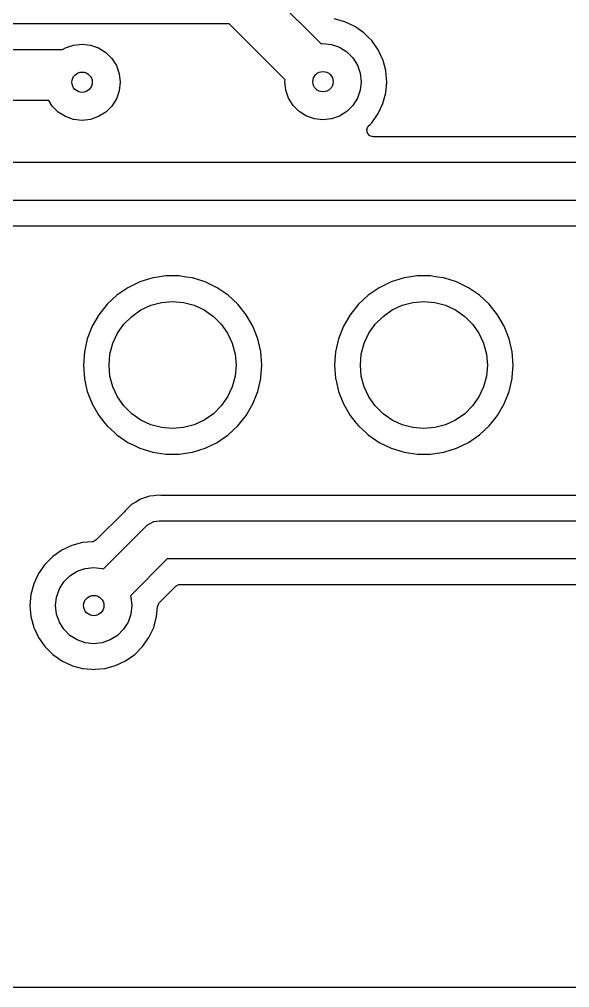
# Model space of a CAD drawing. Extents: x 4.71 to 7.86, y -5.32 to -1.9.
# Drawn here: x 5.106 to 5.532, y -5.316 to -4.566 of the extents above; entities that cross this region are included whole.
import ezdxf

# ---------------------------------------------------------------- set-up
doc = ezdxf.new("R2010")
doc.units = 0
doc.header["$MEASUREMENT"] = 0
doc.layers.add('BLACK', color=7, linetype='CONTINUOUS')

msp = doc.modelspace()

# ---------------------------------------------------------------- linework, layer by layer
at = {"layer": 'BLACK', "linetype": 'CONTINUOUS'}
for p, q in [((5.29023, -4.53596), (5.33936, -4.58509)), ((5.26815, -4.56956), (4.99324, -4.56956)), ((5.31152, -4.61293), (5.26815, -4.56956)), ((5.35778, -4.568), (5.34946, -4.56577)), ((5.36168, -4.56982), (5.35778, -4.568)), ((5.35778, -4.568), (5.35778, -4.568)), ((5.35778, -4.568), (5.35778, -4.568)), ((5.36559, -4.57164), (5.36168, -4.56982)), ((5.3664, -4.57221), (5.36559, -4.57164)), ((5.37264, -4.57659), (5.3664, -4.57221)), ((5.37596, -4.57991), (5.37264, -4.57659)), ((5.14145, -4.58823), (5.14769, -4.58605)), ((5.14769, -4.58605), (5.15426, -4.58531)), ((5.15426, -4.58531), (5.16083, -4.58605)), ((5.16083, -4.58605), (5.16707, -4.58823)), ((5.33936, -4.58509), (5.34088, -4.58492)), ((5.34088, -4.58492), (5.34745, -4.58566)), ((5.34745, -4.58566), (5.35369, -4.58784)), ((5.37873, -4.58268), (5.37596, -4.57991)), ((5.38367, -4.58973), (5.37873, -4.58268)), ((4.96275, -4.58964), (5.13921, -4.58964)), ((5.13921, -4.58964), (5.14145, -4.58823)), ((5.16707, -4.58823), (5.17267, -4.59175)), ((5.17267, -4.59175), (5.17735, -4.59643)), ((5.35369, -4.58784), (5.35929, -4.59136)), ((5.35929, -4.59136), (5.36396, -4.59603)), ((5.38732, -4.59754), (5.38367, -4.58973)), ((5.38367, -4.58973), (5.38367, -4.58973)), ((5.38367, -4.58973), (5.38367, -4.58973)), ((5.17735, -4.59643), (5.18086, -4.60203)), ((5.36396, -4.59603), (5.36748, -4.60163)), ((5.38742, -4.59793), (5.38732, -4.59754)), ((5.38732, -4.59754), (5.38732, -4.59754)), ((5.38732, -4.59754), (5.38732, -4.59754)), ((5.38954, -4.60586), (5.38742, -4.59793)), ((5.18086, -4.60203), (5.18305, -4.60827)), ((5.18305, -4.60827), (5.18379, -4.61484)), ((5.36748, -4.60163), (5.36966, -4.60787)), ((5.36966, -4.60787), (5.3704, -4.61444)), ((5.39008, -4.61193), (5.38954, -4.60586)), ((5.18379, -4.61484), (5.18305, -4.62141)), ((5.31135, -4.61444), (5.31152, -4.61293)), ((5.31209, -4.62101), (5.31135, -4.61444)), ((5.3704, -4.61444), (5.36966, -4.62101)), ((5.38954, -4.62303), (5.39026, -4.61484)), ((5.3903, -4.61444), (5.39008, -4.61193)), ((5.39026, -4.61484), (5.3903, -4.61444)), ((5.3903, -4.61444), (5.3903, -4.61444)), ((5.18305, -4.62141), (5.18086, -4.62765)), ((5.31427, -4.62725), (5.31209, -4.62101)), ((5.36966, -4.62101), (5.36748, -4.62725)), ((5.38732, -4.63135), (5.38954, -4.62303)), ((5.12851, -4.62901), (4.9546, -4.62901)), ((5.13118, -4.63325), (5.12851, -4.62901)), ((5.18086, -4.62765), (5.17735, -4.63325)), ((5.31779, -4.63285), (5.31427, -4.62725)), ((5.36748, -4.62725), (5.36396, -4.63285)), ((5.13585, -4.63792), (5.13118, -4.63325)), ((5.14145, -4.64144), (5.13585, -4.63792)), ((5.17267, -4.63792), (5.16707, -4.64144)), ((5.17735, -4.63325), (5.17267, -4.63792)), ((5.32247, -4.63753), (5.31779, -4.63285)), ((5.32806, -4.64105), (5.32247, -4.63753)), ((5.35929, -4.63753), (5.35369, -4.64105)), ((5.36396, -4.63285), (5.35929, -4.63753)), ((5.38367, -4.63915), (5.38732, -4.63135)), ((5.14769, -4.64362), (5.14145, -4.64144)), ((5.15426, -4.64436), (5.14769, -4.64362)), ((5.16083, -4.64362), (5.15426, -4.64436)), ((5.16707, -4.64144), (5.16083, -4.64362)), ((5.3343, -4.64323), (5.32806, -4.64105)), ((5.34088, -4.64397), (5.3343, -4.64323)), ((5.34745, -4.64323), (5.34088, -4.64397)), ((5.35369, -4.64105), (5.34745, -4.64323)), ((5.37733, -4.64762), (5.37873, -4.64621)), ((5.37873, -4.64621), (5.38367, -4.63915)), ((5.37485, -4.65147), (5.37599, -4.64897)), ((5.37524, -4.65419), (5.37485, -4.65147)), ((5.37599, -4.64897), (5.37623, -4.64871)), ((5.37623, -4.64871), (5.37733, -4.64762)), ((5.37704, -4.65627), (5.37524, -4.65419)), ((5.37968, -4.65705), (5.37704, -4.65627)), ((5.74014, -4.65705), (5.37968, -4.65705)), ((4.95128, -4.67675), (5.74388, -4.67675)), ((5.73776, -4.70628), (4.94516, -4.70628)), ((4.9489, -4.72599), (5.72758, -4.72599)), ((5.21281, -4.76578), (5.20896, -4.76636)), ((5.21917, -4.76482), (5.21281, -4.76578)), ((5.21918, -4.76482), (5.21917, -4.76482)), ((5.2295, -4.76482), (5.21918, -4.76482)), ((5.23481, -4.76562), (5.2295, -4.76482)), ((5.2295, -4.76482), (5.2295, -4.76482)), ((5.23972, -4.76636), (5.23481, -4.76562)), ((5.4075, -4.76578), (5.40365, -4.76636)), ((5.41386, -4.76482), (5.4075, -4.76578)), ((5.42419, -4.76482), (5.41386, -4.76482)), ((5.41386, -4.76482), (5.41386, -4.76482)), ((5.42949, -4.76562), (5.42419, -4.76482)), ((5.42419, -4.76482), (5.42419, -4.76482)), ((5.4344, -4.76636), (5.42949, -4.76562)), ((5.19909, -4.7694), (5.18978, -4.77388)), ((5.20896, -4.76636), (5.19909, -4.7694)), ((5.20896, -4.76636), (5.20896, -4.76636)), ((5.20896, -4.76636), (5.20896, -4.76636)), ((5.20896, -4.76636), (5.20896, -4.76636)), ((5.24959, -4.7694), (5.23972, -4.76636)), ((5.23972, -4.76636), (5.23972, -4.76636)), ((5.23972, -4.76636), (5.23972, -4.76636)), ((5.25889, -4.77388), (5.24959, -4.7694)), ((5.24959, -4.7694), (5.24959, -4.7694)), ((5.39378, -4.7694), (5.38447, -4.77388)), ((5.40365, -4.76636), (5.39378, -4.7694)), ((5.40365, -4.76636), (5.40365, -4.76636)), ((5.40365, -4.76636), (5.40365, -4.76636)), ((5.40365, -4.76636), (5.40365, -4.76636)), ((5.44427, -4.7694), (5.4344, -4.76636)), ((5.4344, -4.76636), (5.4344, -4.76636)), ((5.4344, -4.76636), (5.4344, -4.76636)), ((5.45358, -4.77388), (5.44427, -4.7694)), ((5.44427, -4.7694), (5.44427, -4.7694)), ((5.18125, -4.7797), (5.17368, -4.78673)), ((5.18978, -4.77388), (5.18125, -4.7797)), ((5.18978, -4.77388), (5.18978, -4.77388)), ((5.26586, -4.77863), (5.25889, -4.77388)), ((5.25889, -4.77388), (5.25889, -4.77388)), ((5.25889, -4.77388), (5.25889, -4.77388)), ((5.25889, -4.77388), (5.25889, -4.77388)), ((5.26743, -4.7797), (5.26586, -4.77863)), ((5.275, -4.78673), (5.26743, -4.7797)), ((5.37593, -4.7797), (5.36836, -4.78673)), ((5.38447, -4.77388), (5.37593, -4.7797)), ((5.38447, -4.77388), (5.38447, -4.77388)), ((5.46054, -4.77863), (5.45358, -4.77388)), ((5.45358, -4.77388), (5.45358, -4.77388)), ((5.45358, -4.77388), (5.45358, -4.77388)), ((5.45358, -4.77388), (5.45358, -4.77388)), ((5.46211, -4.7797), (5.46054, -4.77863)), ((5.46969, -4.78673), (5.46211, -4.7797)), ((5.17368, -4.78673), (5.16724, -4.7948)), ((5.19973, -4.79112), (5.20751, -4.78749)), ((5.20751, -4.78749), (5.21579, -4.78527)), ((5.21579, -4.78527), (5.22434, -4.78452)), ((5.22434, -4.78452), (5.23289, -4.78527)), ((5.23289, -4.78527), (5.24117, -4.78749)), ((5.24117, -4.78749), (5.24895, -4.79112)), ((5.28144, -4.7948), (5.275, -4.78673)), ((5.275, -4.78673), (5.275, -4.78673)), ((5.275, -4.78673), (5.275, -4.78673)), ((5.36836, -4.78673), (5.36192, -4.7948)), ((5.39442, -4.79112), (5.40219, -4.78749)), ((5.40219, -4.78749), (5.41048, -4.78527)), ((5.41048, -4.78527), (5.41902, -4.78452)), ((5.41902, -4.78452), (5.42757, -4.78527)), ((5.42757, -4.78527), (5.43586, -4.78749)), ((5.43586, -4.78749), (5.44363, -4.79112)), ((5.47613, -4.7948), (5.46969, -4.78673)), ((5.46969, -4.78673), (5.46969, -4.78673)), ((5.46969, -4.78673), (5.46969, -4.78673)), ((5.16724, -4.7948), (5.16207, -4.80375)), ((5.18664, -4.8021), (5.19271, -4.79604)), ((5.19271, -4.79604), (5.19973, -4.79112)), ((5.24895, -4.79112), (5.25597, -4.79604)), ((5.25597, -4.79604), (5.26204, -4.8021)), ((5.28661, -4.80375), (5.28144, -4.7948)), ((5.36192, -4.7948), (5.35676, -4.80375)), ((5.38133, -4.8021), (5.38739, -4.79604)), ((5.38739, -4.79604), (5.39442, -4.79112)), ((5.44363, -4.79112), (5.45066, -4.79604)), ((5.45066, -4.79604), (5.45672, -4.8021)), ((5.48129, -4.80375), (5.47613, -4.7948)), ((5.18172, -4.80913), (5.18664, -4.8021)), ((5.26204, -4.8021), (5.26696, -4.80913)), ((5.37641, -4.80913), (5.38133, -4.8021)), ((5.45672, -4.8021), (5.46164, -4.80913)), ((5.16207, -4.80375), (5.1583, -4.81336)), ((5.17809, -4.8169), (5.18172, -4.80913)), ((5.26696, -4.80913), (5.27058, -4.8169)), ((5.29038, -4.81336), (5.28661, -4.80375)), ((5.35676, -4.80375), (5.35298, -4.81336)), ((5.37278, -4.8169), (5.37641, -4.80913)), ((5.46164, -4.80913), (5.46527, -4.8169)), ((5.48506, -4.81336), (5.48129, -4.80375)), ((5.1583, -4.81336), (5.156, -4.82343)), ((5.1583, -4.81336), (5.1583, -4.81336)), ((5.17587, -4.82519), (5.17809, -4.8169)), ((5.27058, -4.8169), (5.2728, -4.82519)), ((5.29268, -4.82343), (5.29038, -4.81336)), ((5.35298, -4.81336), (5.35069, -4.82343)), ((5.35298, -4.81336), (5.35298, -4.81336)), ((5.37056, -4.82519), (5.37278, -4.8169)), ((5.46527, -4.8169), (5.46749, -4.82519)), ((5.48736, -4.82343), (5.48506, -4.81336)), ((5.156, -4.82343), (5.15523, -4.83373)), ((5.156, -4.82343), (5.156, -4.82343)), ((5.17513, -4.83373), (5.17587, -4.82519)), ((5.2728, -4.82519), (5.27355, -4.83373)), ((5.29345, -4.83373), (5.29268, -4.82343)), ((5.29268, -4.82343), (5.29268, -4.82343)), ((5.29268, -4.82343), (5.29268, -4.82343)), ((5.35069, -4.82343), (5.34991, -4.83373)), ((5.35069, -4.82343), (5.35069, -4.82343)), ((5.36981, -4.83373), (5.37056, -4.82519)), ((5.46749, -4.82519), (5.46824, -4.83373)), ((5.48814, -4.83373), (5.48736, -4.82343)), ((5.48736, -4.82343), (5.48736, -4.82343)), ((5.48736, -4.82343), (5.48736, -4.82343)), ((5.15523, -4.83373), (5.15523, -4.83373)), ((5.15523, -4.83373), (5.156, -4.84403)), ((5.17587, -4.84228), (5.17513, -4.83373)), ((5.27355, -4.83373), (5.2728, -4.84228)), ((5.29274, -4.84327), (5.29345, -4.83373)), ((5.29345, -4.83373), (5.29345, -4.83373)), ((5.34991, -4.83373), (5.34991, -4.83373)), ((5.34991, -4.83373), (5.35069, -4.84403)), ((5.37056, -4.84228), (5.36981, -4.83373)), ((5.46824, -4.83373), (5.46749, -4.84228)), ((5.48742, -4.84327), (5.48814, -4.83373)), ((5.48814, -4.83373), (5.48814, -4.83373)), ((5.156, -4.84403), (5.156, -4.84403)), ((5.156, -4.84403), (5.156, -4.84404)), ((5.156, -4.84404), (5.156, -4.84404)), ((5.156, -4.84404), (5.15613, -4.84462)), ((5.15613, -4.84462), (5.1583, -4.8541)), ((5.17809, -4.85057), (5.17587, -4.84228)), ((5.2728, -4.84228), (5.27058, -4.85057)), ((5.29038, -4.85411), (5.29268, -4.84404)), ((5.29268, -4.84404), (5.29274, -4.84327)), ((5.35069, -4.84403), (5.35069, -4.84403)), ((5.35069, -4.84403), (5.35069, -4.84404)), ((5.35069, -4.84404), (5.35069, -4.84404)), ((5.35069, -4.84404), (5.35082, -4.84462)), ((5.35082, -4.84462), (5.35298, -4.8541)), ((5.37278, -4.85057), (5.37056, -4.84228)), ((5.46749, -4.84228), (5.46527, -4.85057)), ((5.48506, -4.85411), (5.48736, -4.84404)), ((5.48736, -4.84404), (5.48742, -4.84327)), ((5.1583, -4.8541), (5.1583, -4.85411)), ((5.1583, -4.85411), (5.1583, -4.85411)), ((5.1583, -4.85411), (5.16207, -4.86372)), ((5.18172, -4.85834), (5.17809, -4.85057)), ((5.27058, -4.85057), (5.26696, -4.85834)), ((5.28661, -4.86372), (5.29038, -4.85411)), ((5.35298, -4.8541), (5.35298, -4.85411)), ((5.35298, -4.85411), (5.35298, -4.85411)), ((5.35298, -4.85411), (5.35676, -4.86372)), ((5.37641, -4.85834), (5.37278, -4.85057)), ((5.46527, -4.85057), (5.46164, -4.85834)), ((5.48129, -4.86372), (5.48506, -4.85411)), ((5.18664, -4.86537), (5.18172, -4.85834)), ((5.26696, -4.85834), (5.26204, -4.86537)), ((5.38133, -4.86537), (5.37641, -4.85834)), ((5.46164, -4.85834), (5.45672, -4.86537)), ((5.16207, -4.86372), (5.16724, -4.87267)), ((5.19271, -4.87143), (5.18664, -4.86537)), ((5.26204, -4.86537), (5.25597, -4.87143)), ((5.28144, -4.87267), (5.28661, -4.86372)), ((5.35676, -4.86372), (5.36192, -4.87267)), ((5.38739, -4.87143), (5.38133, -4.86537)), ((5.45672, -4.86537), (5.45066, -4.87143)), ((5.47613, -4.87267), (5.48129, -4.86372)), ((5.16724, -4.87267), (5.17199, -4.87863)), ((5.19973, -4.87635), (5.19271, -4.87143)), ((5.20751, -4.87998), (5.19973, -4.87635)), ((5.24895, -4.87635), (5.24117, -4.87998)), ((5.25597, -4.87143), (5.24895, -4.87635)), ((5.275, -4.88074), (5.28144, -4.87267)), ((5.36192, -4.87267), (5.36668, -4.87863)), ((5.39442, -4.87635), (5.38739, -4.87143)), ((5.40219, -4.87998), (5.39442, -4.87635)), ((5.44363, -4.87635), (5.43586, -4.87998)), ((5.45066, -4.87143), (5.44363, -4.87635)), ((5.46969, -4.88074), (5.47613, -4.87267)), ((5.17199, -4.87863), (5.17368, -4.88074)), ((5.17368, -4.88074), (5.17967, -4.8863)), ((5.21579, -4.8822), (5.20751, -4.87998)), ((5.22434, -4.88295), (5.21579, -4.8822)), ((5.23289, -4.8822), (5.22434, -4.88295)), ((5.24117, -4.87998), (5.23289, -4.8822)), ((5.26743, -4.88777), (5.275, -4.88074)), ((5.36668, -4.87863), (5.36836, -4.88074)), ((5.36836, -4.88074), (5.37435, -4.8863)), ((5.41048, -4.8822), (5.40219, -4.87998)), ((5.41902, -4.88295), (5.41048, -4.8822)), ((5.42757, -4.8822), (5.41902, -4.88295)), ((5.43586, -4.87998), (5.42757, -4.8822)), ((5.46211, -4.88777), (5.46969, -4.88074)), ((5.17967, -4.8863), (5.18125, -4.88777)), ((5.18125, -4.88777), (5.18978, -4.89359)), ((5.18978, -4.89359), (5.18978, -4.89359)), ((5.18978, -4.89359), (5.18978, -4.89359)), ((5.18978, -4.89359), (5.18978, -4.89359)), ((5.18978, -4.89359), (5.19473, -4.89597)), ((5.24959, -4.89807), (5.25889, -4.89359)), ((5.25889, -4.89359), (5.26743, -4.88777)), ((5.37435, -4.8863), (5.37594, -4.88777)), ((5.37594, -4.88777), (5.38447, -4.89359)), ((5.38447, -4.89359), (5.38447, -4.89359)), ((5.38447, -4.89359), (5.38447, -4.89359)), ((5.38447, -4.89359), (5.38447, -4.89359)), ((5.38447, -4.89359), (5.38941, -4.89597)), ((5.44427, -4.89807), (5.45358, -4.89359)), ((5.45358, -4.89359), (5.46211, -4.88777)), ((5.19473, -4.89597), (5.19909, -4.89807)), ((5.19909, -4.89807), (5.19909, -4.89807)), ((5.19909, -4.89807), (5.19909, -4.89807)), ((5.19909, -4.89807), (5.20896, -4.90111)), ((5.23972, -4.90111), (5.24959, -4.89807)), ((5.38941, -4.89597), (5.39378, -4.89807)), ((5.39378, -4.89807), (5.39378, -4.89807)), ((5.39378, -4.89807), (5.39378, -4.89807)), ((5.39378, -4.89807), (5.40365, -4.90111)), ((5.4344, -4.90111), (5.44427, -4.89807)), ((5.20896, -4.90111), (5.21918, -4.90265)), ((5.21918, -4.90265), (5.2295, -4.90265)), ((5.2295, -4.90265), (5.23972, -4.90111)), ((5.40365, -4.90111), (5.41386, -4.90265)), ((5.41386, -4.90265), (5.42419, -4.90265)), ((5.42419, -4.90265), (5.4344, -4.90111)), ((5.19865, -4.93801), (5.19589, -4.93978)), ((5.19866, -4.93801), (5.19865, -4.93801)), ((5.19949, -4.93761), (5.19866, -4.93801)), ((5.1995, -4.93761), (5.19949, -4.93761)), ((5.20261, -4.93656), (5.1995, -4.93761)), ((5.20569, -4.93543), (5.20261, -4.93656)), ((5.2057, -4.93543), (5.20569, -4.93543)), ((5.20569, -4.93543), (5.20569, -4.93543)), ((5.2066, -4.93522), (5.2057, -4.93543)), ((5.20987, -4.93486), (5.2066, -4.93521)), ((5.2066, -4.93521), (5.2066, -4.93521)), ((5.2066, -4.93521), (5.2066, -4.93522)), ((5.21312, -4.93442), (5.20987, -4.93486)), ((5.21536, -4.9346), (5.21312, -4.93442)), ((5.21312, -4.93442), (5.21312, -4.93442)), ((5.21556, -4.93461), (5.21536, -4.9346)), ((5.60642, -4.93461), (5.21556, -4.93461)), ((5.19001, -4.94437), (5.18763, -4.94663)), ((5.19234, -4.94205), (5.19001, -4.94437)), ((5.19307, -4.94148), (5.19234, -4.94205)), ((5.19234, -4.94205), (5.19234, -4.94205)), ((5.19234, -4.94205), (5.19234, -4.94205)), ((5.19308, -4.94147), (5.19307, -4.94148)), ((5.19589, -4.93978), (5.19308, -4.94147)), ((5.19308, -4.94147), (5.19308, -4.94147)), ((5.18704, -4.94735), (5.16527, -4.96912)), ((5.18763, -4.94664), (5.18704, -4.94735)), ((5.18763, -4.94663), (5.18763, -4.94663)), ((5.18763, -4.94663), (5.18763, -4.94664)), ((5.17083, -4.99142), (5.20362, -4.95864)), ((5.20362, -4.95864), (5.20478, -4.95765)), ((5.20478, -4.95765), (5.20499, -4.95743)), ((5.20499, -4.95743), (5.20515, -4.95734)), ((5.20515, -4.95734), (5.20548, -4.95706)), ((5.20548, -4.95706), (5.20739, -4.95613)), ((5.20739, -4.95613), (5.20926, -4.95511)), ((5.20926, -4.95511), (5.20957, -4.95506)), ((5.20957, -4.95506), (5.20985, -4.95493)), ((5.20985, -4.95493), (5.21196, -4.95466)), ((5.21196, -4.95466), (5.21406, -4.95431)), ((5.21406, -4.95431), (5.6166, -4.95431)), ((5.14637, -4.97342), (5.13856, -4.97706)), ((5.15469, -4.97119), (5.14637, -4.97342)), ((5.14637, -4.97342), (5.14637, -4.97342)), ((5.16224, -4.97053), (5.15469, -4.97119)), ((5.15469, -4.97119), (5.15469, -4.97119)), ((5.16285, -4.97044), (5.16224, -4.97053)), ((5.16527, -4.96912), (5.16285, -4.97044)), ((5.1315, -4.98201), (5.12541, -4.9881)), ((5.13856, -4.97706), (5.1315, -4.98201)), ((5.13856, -4.97706), (5.13856, -4.97706)), ((5.12541, -4.9881), (5.12047, -4.99515)), ((5.1567, -4.99108), (5.16327, -4.99034)), ((5.16327, -4.99034), (5.16984, -4.99108)), ((5.22017, -4.98384), (5.19171, -5.0123)), ((5.62272, -4.98384), (5.22017, -4.98384)), ((5.12047, -4.99515), (5.11683, -5.00296)), ((5.12047, -4.99515), (5.12047, -4.99515)), ((5.14018, -5.00145), (5.14486, -4.99678)), ((5.14486, -4.99678), (5.15046, -4.99326)), ((5.15046, -4.99326), (5.1567, -4.99108)), ((5.16984, -4.99108), (5.17083, -4.99142)), ((5.11683, -5.00296), (5.1146, -5.01128)), ((5.11683, -5.00296), (5.11683, -5.00296)), ((5.13667, -5.00705), (5.14018, -5.00145)), ((5.21401, -5.01787), (5.22691, -5.00497)), ((5.22691, -5.00497), (5.22932, -5.00366)), ((5.22932, -5.00366), (5.23036, -5.00354)), ((5.23036, -5.00354), (5.58479, -5.00354)), ((5.1146, -5.01128), (5.11385, -5.01986)), ((5.1146, -5.01128), (5.1146, -5.01128)), ((5.13374, -5.01986), (5.13448, -5.01329)), ((5.13448, -5.01329), (5.13667, -5.00705)), ((5.19171, -5.0123), (5.19206, -5.01329)), ((5.19206, -5.01329), (5.1928, -5.01986)), ((5.11385, -5.01986), (5.11385, -5.01986)), ((5.11385, -5.01986), (5.1146, -5.02845)), ((5.13448, -5.02643), (5.13374, -5.01986)), ((5.1928, -5.01986), (5.19206, -5.02643)), ((5.21194, -5.02845), (5.2126, -5.02089)), ((5.2126, -5.02089), (5.2136, -5.01833)), ((5.2136, -5.01833), (5.21401, -5.01787)), ((5.1146, -5.02845), (5.1146, -5.02845)), ((5.1146, -5.02845), (5.11683, -5.03677)), ((5.13667, -5.03268), (5.13448, -5.02643)), ((5.19206, -5.02643), (5.18987, -5.03268)), ((5.20971, -5.03677), (5.21194, -5.02845)), ((5.14018, -5.03827), (5.13667, -5.03268)), ((5.18987, -5.03268), (5.18636, -5.03827)), ((5.11683, -5.03677), (5.11683, -5.03677)), ((5.11683, -5.03677), (5.11683, -5.03677)), ((5.11683, -5.03677), (5.11758, -5.03838)), ((5.11758, -5.03838), (5.12047, -5.04457)), ((5.14486, -5.04295), (5.14018, -5.03827)), ((5.15046, -5.04647), (5.14486, -5.04295)), ((5.18168, -5.04295), (5.17608, -5.04647)), ((5.18636, -5.03827), (5.18168, -5.04295)), ((5.20607, -5.04457), (5.20971, -5.03677)), ((5.12047, -5.04457), (5.12047, -5.04457)), ((5.12047, -5.04457), (5.12541, -5.05163)), ((5.1567, -5.04865), (5.15046, -5.04647)), ((5.16327, -5.04939), (5.1567, -5.04865)), ((5.16984, -5.04865), (5.16327, -5.04939)), ((5.17608, -5.04647), (5.16984, -5.04865)), ((5.20113, -5.05163), (5.20607, -5.04457)), ((5.12541, -5.05163), (5.1315, -5.05772)), ((5.1315, -5.05772), (5.13856, -5.06266)), ((5.18798, -5.06266), (5.19504, -5.05772)), ((5.19504, -5.05772), (5.20113, -5.05163)), ((5.13856, -5.06266), (5.14637, -5.0663)), ((5.18017, -5.0663), (5.18798, -5.06266)), ((5.14637, -5.0663), (5.14637, -5.0663)), ((5.14637, -5.0663), (5.14637, -5.0663)), ((5.14637, -5.0663), (5.14677, -5.06641)), ((5.14677, -5.06641), (5.15469, -5.06853)), ((5.15469, -5.06853), (5.16189, -5.06916)), ((5.16189, -5.06916), (5.16327, -5.06928)), ((5.16327, -5.06928), (5.16438, -5.06919)), ((5.16327, -5.06928), (5.16327, -5.06928)), ((5.16327, -5.06928), (5.16327, -5.06928)), ((5.16438, -5.06919), (5.17185, -5.06853)), ((5.17185, -5.06853), (5.18017, -5.0663)), ((5.9081, -5.3156), (4.71743, -5.3156))]:
    msp.add_line(p, q, dxfattribs=at)
at = {"layer": 'BLACK'}
for centre in [(5.15426, -4.61484), (5.34088, -4.61444), (5.16327, -5.01986)]:
    msp.add_circle(centre, 0.00787, dxfattribs=at)

doc.saveas('drawing.dxf')
